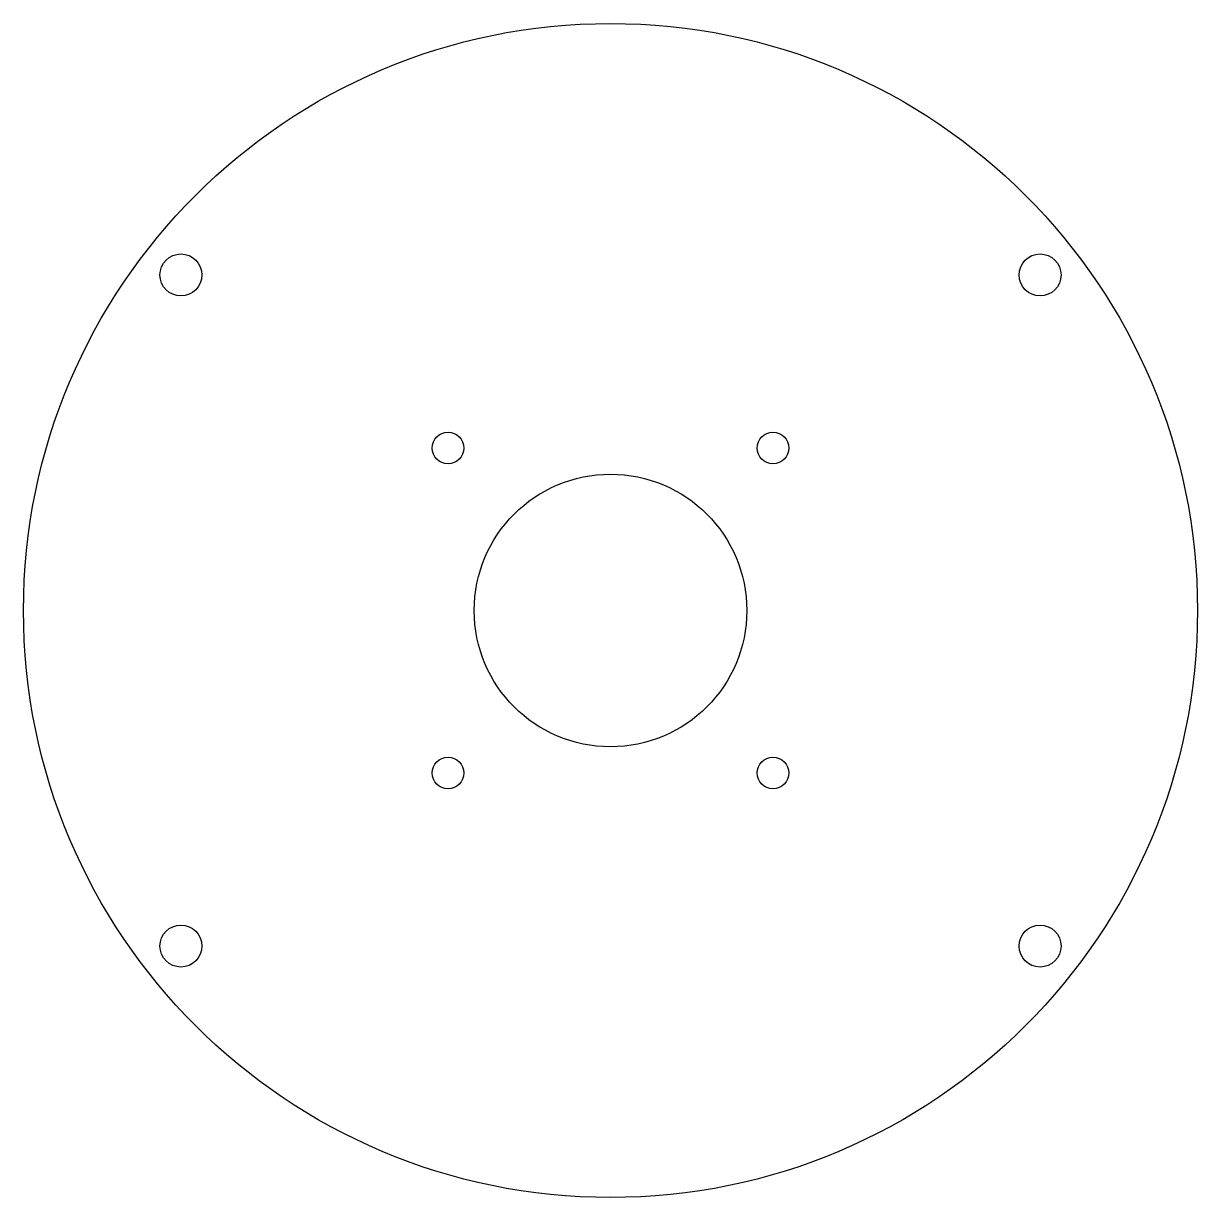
# Model space of a CAD drawing. Extents: x -56 to 56, y -56 to 56.
import ezdxf

# ---------------------------------------------------------------- set-up
doc = ezdxf.new("R2010")
doc.units = 0
doc.layers.add('VISIBLE', color=7, linetype='CONTINUOUS')

msp = doc.modelspace()

# ---------------------------------------------------------------- linework, layer by layer
at = {"layer": 'VISIBLE'}
for centre, radius in [((0, 0), 56), ((-40.98, 32.01), 2), ((40.98, 32.01), 2), ((-15.5, 15.5), 1.5), ((15.5, 15.5), 1.5), ((0, 0), 13), ((-15.5, -15.5), 1.5), ((15.5, -15.5), 1.5), ((-40.98, -32.01), 2), ((40.98, -32.01), 2)]:
    msp.add_circle(centre, radius, dxfattribs=at)

doc.saveas('drawing.dxf')
